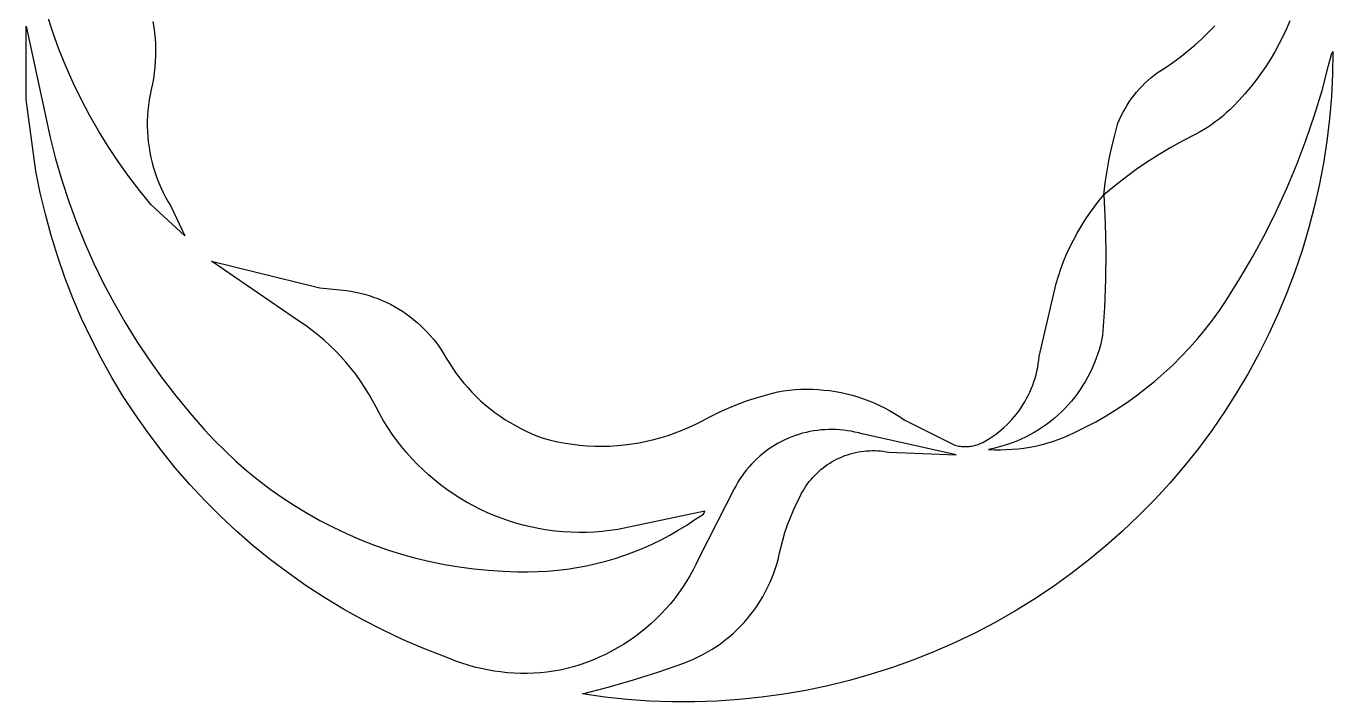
# Model space of a CAD drawing. Header units: millimetres. Extents: x 2135 to 254135, y 1035 to 90135.
# Drawn here: x 38719 to 39277, y 6947 to 7235 of the extents above; entities that cross this region are included whole.
import ezdxf

# ---------------------------------------------------------------- set-up
doc = ezdxf.new("R2010")
doc.units = ezdxf.units.MM
for name, color, linetype in [('form_TED.A', 40, 'Continuous'), ('HAT_TED.A', 9, 'Continuous'), ('WA2(가벽)_TED.A', 7, 'Continuous')]:
    doc.layers.add(name, color=color, linetype=linetype)

# ---------------------------------------------------------------- blocks, each defined once
blk = doc.blocks.new('BLOCK')
at = {"layer": 'HAT_TED.A', "color": 251}
for p, q in [((423948.847, -454313.081), (423948.727, -454312.717)), ((423950.967, -454312.855), (423950.986, -454312.975)), ((423975.008, -454312.841), (423974.937, -454313.009)), ((423948.286, -454314.501), (423948.286, -454312.956)), ((423948.286, -454312.956), (423948.791, -454315.304)), ((423948.979, -454313.442), (423948.847, -454313.081)), ((423950.986, -454312.975), (423951.001, -454313.094)), ((423951.001, -454313.094), (423951.012, -454313.214)), ((423951.012, -454313.214), (423951.019, -454313.335)), ((423973.144, -454313.227), (423973.286, -454313.09)), ((423973.286, -454313.09), (423973.422, -454312.949)), ((423974.861, -454313.174), (423974.779, -454313.337)), ((423974.937, -454313.009), (423974.861, -454313.174)), ((423949.123, -454313.798), (423948.979, -454313.442)), ((423951.019, -454313.335), (423951.022, -454313.456)), ((423951.022, -454313.456), (423951.021, -454313.576)), ((423972.693, -454313.606), (423972.848, -454313.485)), ((423972.848, -454313.485), (423972.998, -454313.358)), ((423972.998, -454313.358), (423973.144, -454313.227)), ((423974.691, -454313.496), (423974.599, -454313.653)), ((423974.779, -454313.337), (423974.691, -454313.496)), ((423975.891, -454313.551), (423975.92, -454313.491)), ((423975.92, -454313.491), (423975.913, -454313.966)), ((423951.016, -454313.697), (423951.007, -454313.817)), ((423951.021, -454313.576), (423951.016, -454313.697)), ((423972.372, -454313.832), (423972.535, -454313.722)), ((423972.535, -454313.722), (423972.693, -454313.606)), ((423974.599, -454313.653), (423974.501, -454313.806)), ((423975.831, -454313.788), (423975.891, -454313.551)), ((423949.279, -454314.149), (423949.123, -454313.798)), ((423950.994, -454313.937), (423950.977, -454314.057)), ((423951.007, -454313.817), (423950.994, -454313.937)), ((423972.007, -454314.1), (423972.072, -454314.043)), ((423972.072, -454314.043), (423972.138, -454313.989)), ((423972.138, -454313.989), (423972.206, -454313.937)), ((423972.206, -454313.937), (423972.372, -454313.832)), ((423974.398, -454313.956), (423974.29, -454314.103)), ((423974.501, -454313.806), (423974.398, -454313.956)), ((423975.692, -454314.314), (423975.831, -454313.788)), ((423975.913, -454313.966), (423975.889, -454314.44)), ((423949.447, -454314.495), (423949.279, -454314.149)), ((423950.93, -454314.293), (423950.907, -454314.403)), ((423950.956, -454314.175), (423950.93, -454314.293)), ((423950.977, -454314.057), (423950.956, -454314.175)), ((423971.77, -454314.347), (423971.826, -454314.282)), ((423971.826, -454314.282), (423971.884, -454314.22)), ((423971.884, -454314.22), (423971.945, -454314.159)), ((423971.945, -454314.159), (423972.007, -454314.1)), ((423974.177, -454314.246), (423974.06, -454314.385)), ((423974.29, -454314.103), (423974.177, -454314.246)), ((423975.534, -454314.835), (423975.692, -454314.314)), ((423948.494, -454316.017), (423948.286, -454314.501)), ((423949.626, -454314.834), (423949.447, -454314.495)), ((423950.888, -454314.513), (423950.872, -454314.623)), ((423950.907, -454314.403), (423950.888, -454314.513)), ((423971.569, -454314.625), (423971.615, -454314.553)), ((423971.615, -454314.553), (423971.665, -454314.483)), ((423971.665, -454314.483), (423971.716, -454314.414)), ((423971.716, -454314.414), (423971.77, -454314.347)), ((423973.937, -454314.519), (423973.811, -454314.65)), ((423974.06, -454314.385), (423973.937, -454314.519)), ((423975.889, -454314.44), (423975.849, -454314.913)), ((423949.817, -454315.168), (423949.626, -454314.834)), ((423950.852, -454314.845), (423950.848, -454314.957)), ((423950.86, -454314.734), (423950.852, -454314.845)), ((423950.872, -454314.623), (423950.86, -454314.734)), ((423971.408, -454314.928), (423971.444, -454314.85)), ((423971.444, -454314.85), (423971.483, -454314.774)), ((423971.483, -454314.774), (423971.525, -454314.699)), ((423971.525, -454314.699), (423971.569, -454314.625)), ((423973.591, -454314.855), (423973.513, -454314.918)), ((423973.666, -454314.789), (423973.591, -454314.855)), ((423973.74, -454314.721), (423973.666, -454314.789)), ((423973.811, -454314.65), (423973.74, -454314.721)), ((423975.359, -454315.35), (423975.534, -454314.835)), ((423950.848, -454314.957), (423950.848, -454315.068)), ((423950.848, -454315.068), (423950.851, -454315.18)), ((423971.306, -454315.255), (423971.374, -454315.007)), ((423971.374, -454315.007), (423971.408, -454314.928)), ((423973.183, -454315.147), (423973.097, -454315.197)), ((423973.269, -454315.094), (423973.183, -454315.147)), ((423973.352, -454315.038), (423973.269, -454315.094)), ((423973.433, -454314.979), (423973.352, -454315.038)), ((423973.513, -454314.918), (423973.433, -454314.979)), ((423975.849, -454314.913), (423975.793, -454315.384)), ((423948.791, -454315.304), (423948.908, -454315.76)), ((423950.018, -454315.495), (423949.817, -454315.168)), ((423950.851, -454315.18), (423950.858, -454315.291)), ((423950.858, -454315.291), (423950.869, -454315.402)), ((423950.869, -454315.402), (423950.884, -454315.513)), ((423971.245, -454315.506), (423971.306, -454315.255)), ((423972.75, -454315.376), (423972.496, -454315.517)), ((423973.008, -454315.244), (423972.75, -454315.376)), ((423973.097, -454315.197), (423973.008, -454315.244)), ((423975.167, -454315.859), (423975.359, -454315.35)), ((423975.793, -454315.384), (423975.72, -454315.853)), ((423950.231, -454315.815), (423950.018, -454315.495)), ((423950.884, -454315.513), (423950.902, -454315.623)), ((423950.902, -454315.623), (423950.925, -454315.732)), ((423971.191, -454315.758), (423971.245, -454315.506)), ((423972.246, -454315.665), (423972.002, -454315.821)), ((423972.496, -454315.517), (423972.246, -454315.665)), ((423948.908, -454315.76), (423949.04, -454316.212)), ((423950.454, -454316.128), (423950.231, -454315.815)), ((423950.925, -454315.732), (423950.951, -454315.841)), ((423950.951, -454315.841), (423950.981, -454315.948)), ((423950.981, -454315.948), (423951.014, -454316.055)), ((423971.145, -454316.011), (423971.191, -454315.758)), ((423971.762, -454315.985), (423971.528, -454316.157)), ((423972.002, -454315.821), (423971.762, -454315.985)), ((423974.957, -454316.362), (423975.167, -454315.859)), ((423975.72, -454315.853), (423975.631, -454316.319)), ((423948.585, -454316.475), (423948.494, -454316.017)), ((423949.04, -454316.212), (423949.188, -454316.66)), ((423950.687, -454316.433), (423950.454, -454316.128)), ((423951.014, -454316.055), (423951.051, -454316.16)), ((423951.051, -454316.16), (423951.092, -454316.264)), ((423971.107, -454316.266), (423971.145, -454316.011)), ((423971.528, -454316.157), (423971.3, -454316.336)), ((423948.692, -454316.93), (423948.585, -454316.475)), ((423950.93, -454316.73), (423950.687, -454316.433)), ((423951.092, -454316.264), (423951.136, -454316.367)), ((423951.136, -454316.367), (423951.183, -454316.468)), ((423951.183, -454316.468), (423951.234, -454316.567)), ((423970.972, -454316.649), (423971.077, -454316.522)), ((423971.077, -454316.522), (423971.107, -454316.266)), ((423971.3, -454316.336), (423971.077, -454316.522)), ((423971.077, -454316.522), (423971.107, -454317.116)), ((423974.731, -454316.856), (423974.957, -454316.362)), ((423975.631, -454316.319), (423975.526, -454316.782)), ((423949.188, -454316.66), (423949.35, -454317.102)), ((423951.644, -454317.384), (423950.93, -454316.73)), ((423951.234, -454316.567), (423951.289, -454316.664)), ((423951.289, -454316.664), (423951.346, -454316.76)), ((423951.346, -454316.76), (423951.644, -454317.384)), ((423970.774, -454316.913), (423970.87, -454316.779)), ((423970.87, -454316.779), (423970.972, -454316.649)), ((423975.526, -454316.782), (423975.405, -454317.241)), ((423948.815, -454317.381), (423948.692, -454316.93)), ((423970.594, -454317.189), (423970.681, -454317.049)), ((423970.681, -454317.049), (423970.774, -454316.913)), ((423974.488, -454317.343), (423974.731, -454316.856)), ((423949.35, -454317.102), (423949.527, -454317.538)), ((423970.432, -454317.477), (423970.511, -454317.331)), ((423970.511, -454317.331), (423970.594, -454317.189)), ((423971.107, -454317.116), (423971.119, -454317.711)), ((423974.229, -454317.822), (423974.488, -454317.343)), ((423975.405, -454317.241), (423975.268, -454317.696)), ((423948.953, -454317.827), (423948.815, -454317.381)), ((423949.527, -454317.538), (423949.719, -454317.969)), ((423970.29, -454317.774), (423970.359, -454317.624)), ((423970.359, -454317.624), (423970.432, -454317.477)), ((423949.107, -454318.268), (423948.953, -454317.827)), ((423953.932, -454319.107), (423952.208, -454317.919)), ((423952.208, -454317.919), (423954.496, -454318.483)), ((423970.227, -454317.926), (423970.29, -454317.774)), ((423971.119, -454317.711), (423971.113, -454318.306)), ((423973.953, -454318.291), (423974.229, -454317.822)), ((423975.268, -454317.696), (423975.116, -454318.145)), ((423949.719, -454317.969), (423949.925, -454318.392)), ((423970.115, -454318.236), (423970.168, -454318.08)), ((423970.168, -454318.08), (423970.227, -454317.926)), ((423975.116, -454318.145), (423974.948, -454318.589)), ((423949.276, -454318.703), (423949.107, -454318.268)), ((423949.925, -454318.392), (423950.145, -454318.809)), ((423969.71, -454319.939), (423970.067, -454318.394)), ((423970.067, -454318.394), (423970.115, -454318.236)), ((423971.113, -454318.306), (423971.089, -454318.9)), ((423973.662, -454318.751), (423973.953, -454318.291)), ((423949.459, -454319.133), (423949.276, -454318.703)), ((423954.496, -454318.483), (423955.061, -454318.543)), ((423955.061, -454318.543), (423955.157, -454318.557)), ((423955.157, -454318.557), (423955.254, -454318.575)), ((423955.254, -454318.575), (423955.349, -454318.596)), ((423955.349, -454318.596), (423955.444, -454318.621)), ((423955.444, -454318.621), (423955.537, -454318.648)), ((423955.537, -454318.648), (423955.63, -454318.679)), ((423955.63, -454318.679), (423955.722, -454318.713)), ((423955.722, -454318.713), (423955.812, -454318.75)), ((423955.812, -454318.75), (423955.902, -454318.79)), ((423973.521, -454318.961), (423973.662, -454318.751)), ((423974.948, -454318.589), (423974.765, -454319.027)), ((423950.145, -454318.809), (423950.379, -454319.217)), ((423955.902, -454318.79), (423955.989, -454318.833)), ((423955.989, -454318.833), (423956.075, -454318.879)), ((423956.075, -454318.879), (423956.16, -454318.929)), ((423956.16, -454318.929), (423956.243, -454318.981)), ((423956.243, -454318.981), (423956.324, -454319.035)), ((423971.089, -454318.9), (423971.047, -454319.494)), ((423973.373, -454319.167), (423973.521, -454318.961)), ((423974.765, -454319.027), (423974.567, -454319.459)), ((423949.658, -454319.556), (423949.459, -454319.133)), ((423950.379, -454319.217), (423950.627, -454319.618)), ((423954.07, -454319.195), (423953.932, -454319.107)), ((423954.205, -454319.287), (423954.07, -454319.195)), ((423954.337, -454319.384), (423954.205, -454319.287)), ((423956.324, -454319.035), (423956.403, -454319.093)), ((423956.403, -454319.093), (423956.48, -454319.153)), ((423956.48, -454319.153), (423956.555, -454319.216)), ((423956.555, -454319.216), (423956.628, -454319.281)), ((423956.628, -454319.281), (423956.698, -454319.349)), ((423973.218, -454319.368), (423973.373, -454319.167)), ((423949.871, -454319.971), (423949.658, -454319.556)), ((423954.465, -454319.486), (423954.337, -454319.384)), ((423954.59, -454319.592), (423954.465, -454319.486)), ((423956.698, -454319.349), (423956.766, -454319.419)), ((423956.766, -454319.419), (423956.832, -454319.491)), ((423956.832, -454319.491), (423956.895, -454319.566)), ((423956.895, -454319.566), (423956.956, -454319.643)), ((423971.047, -454319.494), (423971.027, -454319.595)), ((423972.889, -454319.754), (423973.056, -454319.563)), ((423973.056, -454319.563), (423973.218, -454319.368)), ((423974.567, -454319.459), (423974.354, -454319.883)), ((423950.627, -454319.618), (423950.888, -454320.01)), ((423954.711, -454319.702), (423954.59, -454319.592)), ((423954.828, -454319.817), (423954.711, -454319.702)), ((423954.942, -454319.935), (423954.828, -454319.817)), ((423956.956, -454319.643), (423957.013, -454319.721)), ((423957.013, -454319.721), (423957.069, -454319.802)), ((423957.069, -454319.802), (423957.121, -454319.885)), ((423970.975, -454319.795), (423970.944, -454319.894)), ((423971.003, -454319.695), (423970.975, -454319.795)), ((423971.027, -454319.595), (423971.003, -454319.695)), ((423972.715, -454319.938), (423972.889, -454319.754)), ((423950.099, -454320.379), (423949.871, -454319.971)), ((423950.888, -454320.01), (423951.162, -454320.393)), ((423955.05, -454320.058), (423954.942, -454319.935)), ((423955.155, -454320.184), (423955.05, -454320.058)), ((423957.121, -454319.885), (423957.17, -454319.969)), ((423957.17, -454319.969), (423957.237, -454320.08)), ((423957.237, -454320.08), (423957.308, -454320.188)), ((423969.678, -454320.17), (423969.691, -454320.094)), ((423969.691, -454320.094), (423969.702, -454320.017)), ((423969.702, -454320.017), (423969.71, -454319.939)), ((423970.872, -454320.087), (423970.831, -454320.182)), ((423970.91, -454319.991), (423970.872, -454320.087)), ((423970.944, -454319.894), (423970.91, -454319.991)), ((423972.349, -454320.289), (423972.535, -454320.117)), ((423972.535, -454320.117), (423972.715, -454319.938)), ((423974.354, -454319.883), (423974.126, -454320.299)), ((423950.34, -454320.779), (423950.099, -454320.379)), ((423951.162, -454320.393), (423951.449, -454320.767)), ((423955.255, -454320.313), (423955.155, -454320.184)), ((423955.351, -454320.446), (423955.255, -454320.313)), ((423957.308, -454320.188), (423957.382, -454320.294)), ((423957.382, -454320.294), (423957.46, -454320.397)), ((423957.46, -454320.397), (423957.541, -454320.498)), ((423969.598, -454320.471), (423969.622, -454320.397)), ((423969.622, -454320.397), (423969.643, -454320.322)), ((423969.643, -454320.322), (423969.662, -454320.247)), ((423969.662, -454320.247), (423969.678, -454320.17)), ((423970.74, -454320.368), (423970.689, -454320.458)), ((423970.787, -454320.276), (423970.74, -454320.368)), ((423970.831, -454320.182), (423970.787, -454320.276)), ((423972.158, -454320.456), (423972.349, -454320.289)), ((423974.126, -454320.299), (423973.885, -454320.708)), ((423955.441, -454320.582), (423955.351, -454320.446)), ((423955.527, -454320.722), (423955.441, -454320.582)), ((423957.541, -454320.498), (423957.626, -454320.595)), ((423957.626, -454320.595), (423957.714, -454320.69)), ((423963.968, -454320.737), (423964.183, -454320.682)), ((423964.183, -454320.682), (423964.304, -454320.663)), ((423964.304, -454320.663), (423964.425, -454320.648)), ((423964.425, -454320.648), (423964.547, -454320.637)), ((423964.547, -454320.637), (423964.669, -454320.63)), ((423964.669, -454320.63), (423964.791, -454320.628)), ((423964.791, -454320.628), (423964.913, -454320.629)), ((423964.913, -454320.629), (423965.036, -454320.635)), ((423965.036, -454320.635), (423965.157, -454320.645)), ((423965.157, -454320.645), (423965.279, -454320.659)), ((423965.279, -454320.659), (423965.4, -454320.677)), ((423965.4, -454320.677), (423965.52, -454320.7)), ((423969.512, -454320.688), (423969.543, -454320.617)), ((423969.543, -454320.617), (423969.572, -454320.545)), ((423969.572, -454320.545), (423969.598, -454320.471)), ((423970.579, -454320.633), (423970.519, -454320.717)), ((423970.635, -454320.546), (423970.579, -454320.633)), ((423970.689, -454320.458), (423970.635, -454320.546)), ((423971.76, -454320.769), (423971.961, -454320.616)), ((423971.961, -454320.616), (423972.158, -454320.456)), ((423950.595, -454321.171), (423950.34, -454320.779)), ((423951.449, -454320.767), (423951.748, -454321.131)), ((423955.609, -454320.864), (423955.527, -454320.722)), ((423955.685, -454321.009), (423955.609, -454320.864)), ((423957.714, -454320.69), (423957.805, -454320.782)), ((423957.805, -454320.782), (423957.898, -454320.871)), ((423957.898, -454320.871), (423957.995, -454320.957)), ((423957.995, -454320.957), (423958.095, -454321.039)), ((423963.13, -454321.029), (423963.335, -454320.946)), ((423963.335, -454320.946), (423963.544, -454320.869)), ((423963.544, -454320.869), (423963.755, -454320.8)), ((423963.755, -454320.8), (423963.968, -454320.737)), ((423965.52, -454320.7), (423965.639, -454320.726)), ((423965.639, -454320.726), (423965.757, -454320.757)), ((423965.757, -454320.757), (423965.875, -454320.792)), ((423965.875, -454320.792), (423965.991, -454320.83)), ((423965.991, -454320.83), (423966.105, -454320.873)), ((423966.105, -454320.873), (423966.218, -454320.919)), ((423966.218, -454320.919), (423966.33, -454320.97)), ((423969.322, -454321.027), (423969.364, -454320.962)), ((423969.364, -454320.962), (423969.405, -454320.895)), ((423969.405, -454320.895), (423969.443, -454320.828)), ((423969.443, -454320.828), (423969.479, -454320.759)), ((423969.479, -454320.759), (423969.512, -454320.688)), ((423970.324, -454320.958), (423970.253, -454321.034)), ((423970.392, -454320.88), (423970.324, -454320.958)), ((423970.457, -454320.8), (423970.392, -454320.88)), ((423970.519, -454320.717), (423970.457, -454320.8)), ((423971.341, -454321.056), (423971.553, -454320.916)), ((423971.553, -454320.916), (423971.76, -454320.769)), ((423973.885, -454320.708), (423973.629, -454321.108)), ((423950.864, -454321.553), (423950.595, -454321.171)), ((423951.748, -454321.131), (423952.06, -454321.484)), ((423955.763, -454321.155), (423955.685, -454321.009)), ((423955.846, -454321.298), (423955.763, -454321.155)), ((423958.095, -454321.039), (423958.197, -454321.118)), ((423958.197, -454321.118), (423958.302, -454321.194)), ((423958.302, -454321.194), (423958.41, -454321.266)), ((423962.589, -454321.294), (423962.727, -454321.217)), ((423962.727, -454321.217), (423962.927, -454321.12)), ((423962.927, -454321.12), (423963.13, -454321.029)), ((423966.33, -454320.97), (423966.439, -454321.024)), ((423966.439, -454321.024), (423966.547, -454321.081)), ((423966.547, -454321.081), (423966.653, -454321.143)), ((423966.653, -454321.143), (423966.756, -454321.208)), ((423966.756, -454321.208), (423966.857, -454321.276)), ((423969.13, -454321.272), (423969.181, -454321.213)), ((423969.181, -454321.213), (423969.23, -454321.153)), ((423969.23, -454321.153), (423969.277, -454321.091)), ((423969.277, -454321.091), (423969.322, -454321.027)), ((423970.105, -454321.177), (423970.027, -454321.245)), ((423970.18, -454321.107), (423970.105, -454321.177)), ((423970.253, -454321.034), (423970.18, -454321.107)), ((423970.905, -454321.315), (423971.125, -454321.189)), ((423971.125, -454321.189), (423971.341, -454321.056)), ((423973.629, -454321.108), (423973.359, -454321.499)), ((423952.06, -454321.484), (423952.272, -454321.713)), ((423955.933, -454321.439), (423955.846, -454321.298)), ((423956.026, -454321.576), (423955.933, -454321.439)), ((423958.41, -454321.266), (423958.52, -454321.334)), ((423958.52, -454321.334), (423958.632, -454321.398)), ((423958.632, -454321.398), (423958.746, -454321.459)), ((423958.746, -454321.459), (423958.862, -454321.516)), ((423962.014, -454321.553), (423962.161, -454321.496)), ((423962.161, -454321.496), (423962.306, -454321.434)), ((423962.306, -454321.434), (423962.449, -454321.366)), ((423962.449, -454321.366), (423962.589, -454321.294)), ((423964.94, -454321.51), (423964.861, -454321.524)), ((423965.019, -454321.499), (423964.94, -454321.51)), ((423965.098, -454321.49), (423965.019, -454321.499)), ((423965.178, -454321.484), (423965.098, -454321.49)), ((423965.257, -454321.48), (423965.178, -454321.484)), ((423965.337, -454321.48), (423965.257, -454321.48)), ((423965.417, -454321.482), (423965.337, -454321.48)), ((423965.496, -454321.487), (423965.417, -454321.482)), ((423965.576, -454321.494), (423965.496, -454321.487)), ((423965.655, -454321.505), (423965.576, -454321.494)), ((423965.733, -454321.518), (423965.655, -454321.505)), ((423966.857, -454321.276), (423967.927, -454321.811)), ((423968.846, -454321.538), (423968.906, -454321.488)), ((423968.906, -454321.488), (423968.965, -454321.437)), ((423968.965, -454321.437), (423969.022, -454321.384)), ((423969.022, -454321.384), (423969.076, -454321.329)), ((423969.076, -454321.329), (423969.13, -454321.272)), ((423969.693, -454321.489), (423969.605, -454321.542)), ((423969.78, -454321.432), (423969.693, -454321.489)), ((423969.864, -454321.373), (423969.78, -454321.432)), ((423969.947, -454321.31), (423969.864, -454321.373)), ((423970.027, -454321.245), (423969.947, -454321.31)), ((423970.453, -454321.544), (423970.681, -454321.433)), ((423970.681, -454321.433), (423970.905, -454321.315)), ((423973.359, -454321.499), (423973.077, -454321.88)), ((423951.145, -454321.926), (423950.864, -454321.553)), ((423952.272, -454321.713), (423952.492, -454321.934)), ((423956.123, -454321.71), (423956.026, -454321.576)), ((423956.224, -454321.841), (423956.123, -454321.71)), ((423958.862, -454321.516), (423958.98, -454321.569)), ((423958.98, -454321.569), (423959.1, -454321.618)), ((423959.1, -454321.618), (423959.221, -454321.663)), ((423959.221, -454321.663), (423959.373, -454321.703)), ((423959.373, -454321.703), (423959.527, -454321.738)), ((423959.527, -454321.738), (423959.683, -454321.767)), ((423959.683, -454321.767), (423959.839, -454321.791)), ((423960.941, -454321.806), (423961.098, -454321.786)), ((423961.098, -454321.786), (423961.253, -454321.76)), ((423961.253, -454321.76), (423961.408, -454321.73)), ((423961.408, -454321.73), (423961.562, -454321.693)), ((423961.562, -454321.693), (423961.714, -454321.652)), ((423961.714, -454321.652), (423961.865, -454321.605)), ((423961.865, -454321.605), (423962.014, -454321.553)), ((423964.191, -454321.772), (423964.122, -454321.812)), ((423964.261, -454321.734), (423964.191, -454321.772)), ((423964.333, -454321.699), (423964.261, -454321.734)), ((423964.405, -454321.666), (423964.333, -454321.699)), ((423964.479, -454321.636), (423964.405, -454321.666)), ((423964.554, -454321.608), (423964.479, -454321.636)), ((423964.63, -454321.583), (423964.554, -454321.608)), ((423964.706, -454321.561), (423964.63, -454321.583)), ((423964.784, -454321.541), (423964.706, -454321.561)), ((423964.861, -454321.524), (423964.784, -454321.541)), ((423965.812, -454321.534), (423965.733, -454321.518)), ((423965.889, -454321.552), (423965.812, -454321.534)), ((423965.966, -454321.574), (423965.889, -454321.552)), ((423967.957, -454322.019), (423965.966, -454321.574)), ((423968.419, -454321.795), (423968.445, -454321.786)), ((423968.445, -454321.786), (423968.471, -454321.775)), ((423968.471, -454321.775), (423968.496, -454321.764)), ((423968.496, -454321.764), (423968.521, -454321.752)), ((423968.521, -454321.752), (423968.589, -454321.713)), ((423968.589, -454321.713), (423968.656, -454321.673)), ((423968.656, -454321.673), (423968.721, -454321.63)), ((423968.721, -454321.63), (423968.784, -454321.585)), ((423968.784, -454321.585), (423968.846, -454321.538)), ((423969.138, -454321.763), (423969.04, -454321.797)), ((423969.234, -454321.725), (423969.138, -454321.763)), ((423969.329, -454321.684), (423969.234, -454321.725)), ((423969.423, -454321.64), (423969.329, -454321.684)), ((423969.514, -454321.593), (423969.423, -454321.64)), ((423969.605, -454321.542), (423969.514, -454321.593)), ((423969.752, -454321.801), (423969.873, -454321.768)), ((423969.873, -454321.768), (423969.992, -454321.731)), ((423969.992, -454321.731), (423970.109, -454321.691)), ((423970.109, -454321.691), (423970.226, -454321.646)), ((423970.226, -454321.646), (423970.34, -454321.597)), ((423970.34, -454321.597), (423970.453, -454321.544)), ((423951.439, -454322.288), (423951.145, -454321.926)), ((423952.492, -454321.934), (423952.72, -454322.147)), ((423956.33, -454321.968), (423956.224, -454321.841)), ((423956.44, -454322.091), (423956.33, -454321.968)), ((423959.839, -454321.791), (423959.995, -454321.81)), ((423959.995, -454321.81), (423960.153, -454321.823)), ((423960.153, -454321.823), (423960.31, -454321.83)), ((423960.31, -454321.83), (423960.468, -454321.832)), ((423960.468, -454321.832), (423960.626, -454321.829)), ((423960.626, -454321.829), (423960.784, -454321.82)), ((423960.784, -454321.82), (423960.941, -454321.806)), ((423963.8, -454322.046), (423963.741, -454322.1)), ((423963.861, -454321.995), (423963.8, -454322.046)), ((423963.924, -454321.946), (423963.861, -454321.995)), ((423963.988, -454321.899), (423963.924, -454321.946)), ((423964.054, -454321.854), (423963.988, -454321.899)), ((423964.122, -454321.812), (423964.054, -454321.854)), ((423965.492, -454322.078), (423965.546, -454322.055)), ((423965.546, -454322.055), (423965.601, -454322.033)), ((423965.601, -454322.033), (423965.657, -454322.014)), ((423965.657, -454322.014), (423965.713, -454321.996)), ((423965.713, -454321.996), (423965.77, -454321.98)), ((423965.77, -454321.98), (423965.827, -454321.967)), ((423965.827, -454321.967), (423965.885, -454321.955)), ((423965.885, -454321.955), (423965.943, -454321.945)), ((423965.943, -454321.945), (423966.002, -454321.938)), ((423966.002, -454321.938), (423966.061, -454321.932)), ((423966.061, -454321.932), (423966.12, -454321.929)), ((423966.12, -454321.929), (423966.179, -454321.927)), ((423966.179, -454321.927), (423966.238, -454321.927)), ((423966.238, -454321.927), (423966.297, -454321.93)), ((423966.297, -454321.93), (423966.355, -454321.934)), ((423966.355, -454321.934), (423966.414, -454321.941)), ((423966.414, -454321.941), (423966.473, -454321.949)), ((423966.473, -454321.949), (423966.531, -454321.96)), ((423966.531, -454321.96), (423967.957, -454322.019)), ((423967.927, -454321.811), (423967.954, -454321.818)), ((423967.954, -454321.818), (423967.981, -454321.824)), ((423967.981, -454321.824), (423968.009, -454321.829)), ((423968.009, -454321.829), (423968.036, -454321.833)), ((423968.036, -454321.833), (423968.064, -454321.837)), ((423968.064, -454321.837), (423968.091, -454321.839)), ((423968.091, -454321.839), (423968.119, -454321.84)), ((423968.119, -454321.84), (423968.147, -454321.841)), ((423968.147, -454321.841), (423968.174, -454321.84)), ((423968.174, -454321.84), (423968.202, -454321.839)), ((423968.202, -454321.839), (423968.23, -454321.837)), ((423968.23, -454321.837), (423968.257, -454321.834)), ((423968.257, -454321.834), (423968.285, -454321.829)), ((423968.285, -454321.829), (423968.312, -454321.824)), ((423968.312, -454321.824), (423968.339, -454321.818)), ((423968.339, -454321.818), (423968.366, -454321.812)), ((423968.366, -454321.812), (423968.393, -454321.804)), ((423968.393, -454321.804), (423968.419, -454321.795)), ((423968.742, -454321.88), (423968.64, -454321.9)), ((423968.64, -454321.9), (423968.765, -454321.907)), ((423968.842, -454321.856), (423968.742, -454321.88)), ((423968.765, -454321.907), (423968.889, -454321.909)), ((423968.942, -454321.828), (423968.842, -454321.856)), ((423968.889, -454321.909), (423969.014, -454321.906)), ((423969.04, -454321.797), (423968.942, -454321.828)), ((423969.014, -454321.906), (423969.138, -454321.899)), ((423969.138, -454321.899), (423969.262, -454321.888)), ((423969.262, -454321.888), (423969.386, -454321.873)), ((423969.386, -454321.873), (423969.509, -454321.853)), ((423969.509, -454321.853), (423969.631, -454321.829)), ((423969.631, -454321.829), (423969.752, -454321.801)), ((423973.077, -454321.88), (423972.781, -454322.251)), ((423951.746, -454322.641), (423951.439, -454322.288)), ((423952.72, -454322.147), (423952.955, -454322.352)), ((423956.555, -454322.211), (423956.44, -454322.091)), ((423956.673, -454322.327), (423956.555, -454322.211)), ((423956.795, -454322.438), (423956.673, -454322.327)), ((423963.523, -454322.332), (423963.474, -454322.395)), ((423963.574, -454322.271), (423963.523, -454322.332)), ((423963.628, -454322.212), (423963.574, -454322.271)), ((423963.683, -454322.155), (423963.628, -454322.212)), ((423963.741, -454322.1), (423963.683, -454322.155)), ((423965.049, -454322.367), (423965.093, -454322.328)), ((423965.093, -454322.328), (423965.139, -454322.291)), ((423965.139, -454322.291), (423965.186, -454322.255)), ((423965.186, -454322.255), (423965.234, -454322.221)), ((423965.234, -454322.221), (423965.284, -454322.189)), ((423965.284, -454322.189), (423965.334, -454322.159)), ((423965.334, -454322.159), (423965.386, -454322.13)), ((423965.386, -454322.13), (423965.438, -454322.103)), ((423965.438, -454322.103), (423965.492, -454322.078)), ((423972.781, -454322.251), (423972.473, -454322.612)), ((423952.955, -454322.352), (423953.197, -454322.549)), ((423953.197, -454322.549), (423953.445, -454322.738)), ((423956.921, -454322.546), (423956.795, -454322.438)), ((423957.05, -454322.649), (423956.921, -454322.546)), ((423963.34, -454322.593), (423963.3, -454322.662)), ((423963.382, -454322.526), (423963.34, -454322.593)), ((423963.427, -454322.46), (423963.382, -454322.526)), ((423963.474, -454322.395), (423963.427, -454322.46)), ((423964.812, -454322.629), (423964.847, -454322.582)), ((423964.847, -454322.582), (423964.884, -454322.536)), ((423964.884, -454322.536), (423964.923, -454322.492)), ((423964.923, -454322.492), (423964.964, -454322.449)), ((423964.964, -454322.449), (423965.005, -454322.407)), ((423965.005, -454322.407), (423965.049, -454322.367)), ((423972.473, -454322.612), (423972.152, -454322.962)), ((423952.065, -454322.982), (423951.746, -454322.641)), ((423953.445, -454322.738), (423953.7, -454322.917)), ((423957.183, -454322.748), (423957.05, -454322.649)), ((423957.319, -454322.842), (423957.183, -454322.748)), ((423957.459, -454322.931), (423957.319, -454322.842)), ((423963.262, -454322.732), (423962.519, -454324.188)), ((423963.3, -454322.662), (423963.262, -454322.732)), ((423964.583, -454323.032), (423964.659, -454322.881)), ((423964.659, -454322.881), (423964.686, -454322.829)), ((423964.686, -454322.829), (423964.715, -454322.777)), ((423964.715, -454322.777), (423964.745, -454322.727)), ((423964.745, -454322.727), (423964.778, -454322.677)), ((423964.778, -454322.677), (423964.812, -454322.629)), ((423952.395, -454323.312), (423952.065, -454322.982)), ((423953.7, -454322.917), (423953.961, -454323.088)), ((423953.961, -454323.088), (423954.227, -454323.25)), ((423957.601, -454323.015), (423957.459, -454322.931)), ((423957.746, -454323.095), (423957.601, -454323.015)), ((423957.894, -454323.17), (423957.746, -454323.095)), ((423958.044, -454323.239), (423957.894, -454323.17)), ((423964.513, -454323.185), (423964.583, -454323.032)), ((423972.152, -454322.962), (423971.819, -454323.3)), ((423952.737, -454323.631), (423952.395, -454323.312)), ((423954.227, -454323.25), (423954.499, -454323.403)), ((423954.499, -454323.403), (423954.776, -454323.546)), ((423958.196, -454323.304), (423958.044, -454323.239)), ((423958.351, -454323.363), (423958.196, -454323.304)), ((423958.507, -454323.417), (423958.351, -454323.363)), ((423958.665, -454323.466), (423958.507, -454323.417)), ((423962.638, -454323.208), (423960.796, -454323.594)), ((423962.256, -454323.501), (423962.43, -454323.386)), ((423962.43, -454323.386), (423962.608, -454323.267)), ((423962.608, -454323.267), (423962.638, -454323.208)), ((423964.389, -454323.497), (423964.448, -454323.34)), ((423964.448, -454323.34), (423964.513, -454323.185)), ((423971.819, -454323.3), (423971.475, -454323.627)), ((423953.089, -454323.938), (423952.737, -454323.631)), ((423954.776, -454323.546), (423955.058, -454323.68)), ((423955.058, -454323.68), (423955.344, -454323.804)), ((423958.825, -454323.509), (423958.665, -454323.466)), ((423958.986, -454323.547), (423958.825, -454323.509)), ((423959.149, -454323.579), (423958.986, -454323.547)), ((423959.312, -454323.606), (423959.149, -454323.579)), ((423959.476, -454323.627), (423959.312, -454323.606)), ((423959.641, -454323.643), (423959.476, -454323.627)), ((423959.806, -454323.653), (423959.641, -454323.643)), ((423959.972, -454323.657), (423959.806, -454323.653)), ((423960.137, -454323.656), (423959.972, -454323.657)), ((423960.302, -454323.649), (423960.137, -454323.656)), ((423960.467, -454323.636), (423960.302, -454323.649)), ((423960.632, -454323.618), (423960.467, -454323.636)), ((423960.796, -454323.594), (423960.632, -454323.618)), ((423961.712, -454323.812), (423961.897, -454323.714)), ((423961.897, -454323.714), (423962.078, -454323.611)), ((423962.078, -454323.611), (423962.256, -454323.501)), ((423964.286, -454323.818), (423964.334, -454323.657)), ((423964.334, -454323.657), (423964.389, -454323.497)), ((423971.475, -454323.627), (423971.12, -454323.942)), ((423953.452, -454324.232), (423953.089, -454323.938)), ((423955.344, -454323.804), (423955.635, -454323.917)), ((423955.635, -454323.917), (423955.929, -454324.021)), ((423961.14, -454324.066), (423961.333, -454323.988)), ((423961.333, -454323.988), (423961.524, -454323.903)), ((423961.524, -454323.903), (423961.712, -454323.812)), ((423964.221, -454324.09), (423964.243, -454323.98)), ((423964.243, -454323.98), (423964.286, -454323.818)), ((423971.12, -454323.942), (423970.754, -454324.244)), ((423953.825, -454324.513), (423953.452, -454324.232)), ((423955.929, -454324.021), (423956.226, -454324.115)), ((423956.226, -454324.115), (423956.527, -454324.198)), ((423956.527, -454324.198), (423956.83, -454324.271)), ((423956.83, -454324.271), (423957.136, -454324.333)), ((423960.343, -454324.315), (423960.545, -454324.263)), ((423960.545, -454324.263), (423960.745, -454324.204)), ((423960.745, -454324.204), (423960.944, -454324.138)), ((423960.944, -454324.138), (423961.14, -454324.066)), ((423962.519, -454324.188), (423962.457, -454324.32)), ((423964.167, -454324.305), (423964.196, -454324.198)), ((423964.196, -454324.198), (423964.221, -454324.09)), ((423970.754, -454324.244), (423970.378, -454324.534)), ((423954.208, -454324.782), (423953.825, -454324.513)), ((423957.136, -454324.333), (423957.443, -454324.385)), ((423957.443, -454324.385), (423957.753, -454324.426)), ((423957.753, -454324.426), (423958.063, -454324.457)), ((423958.063, -454324.457), (423958.374, -454324.477)), ((423958.374, -454324.477), (423958.686, -454324.486)), ((423958.686, -454324.486), (423958.895, -454324.488)), ((423958.895, -454324.488), (423959.104, -454324.484)), ((423959.104, -454324.484), (423959.312, -454324.473)), ((423959.312, -454324.473), (423959.52, -454324.455)), ((423959.52, -454324.455), (423959.727, -454324.43)), ((423959.727, -454324.43), (423959.934, -454324.399)), ((423959.934, -454324.399), (423960.139, -454324.36)), ((423960.139, -454324.36), (423960.343, -454324.315)), ((423962.391, -454324.449), (423962.32, -454324.576)), ((423962.457, -454324.32), (423962.391, -454324.449)), ((423964.058, -454324.62), (423964.098, -454324.516)), ((423964.098, -454324.516), (423964.134, -454324.411)), ((423964.134, -454324.411), (423964.167, -454324.305)), ((423970.378, -454324.534), (423969.992, -454324.81)), ((423954.599, -454325.036), (423954.208, -454324.782)), ((423962.166, -454324.823), (423962.082, -454324.941)), ((423962.245, -454324.701), (423962.166, -454324.823)), ((423962.32, -454324.576), (423962.245, -454324.701)), ((423963.917, -454324.922), (423963.967, -454324.823)), ((423963.967, -454324.823), (423964.015, -454324.722)), ((423964.015, -454324.722), (423964.058, -454324.62)), ((423969.992, -454324.81), (423969.597, -454325.073)), ((423954.999, -454325.278), (423954.599, -454325.036)), ((423961.994, -454325.057), (423961.903, -454325.17)), ((423962.082, -454324.941), (423961.994, -454325.057)), ((423963.805, -454325.114), (423963.863, -454325.019)), ((423963.863, -454325.019), (423963.917, -454324.922)), ((423969.597, -454325.073), (423969.192, -454325.322)), ((423955.407, -454325.505), (423954.999, -454325.278)), ((423961.807, -454325.28), (423961.708, -454325.386)), ((423961.903, -454325.17), (423961.807, -454325.28)), ((423963.614, -454325.387), (423963.681, -454325.298)), ((423963.681, -454325.298), (423963.745, -454325.208)), ((423963.745, -454325.208), (423963.805, -454325.114)), ((423969.192, -454325.322), (423968.78, -454325.557)), ((423955.823, -454325.718), (423955.407, -454325.505)), ((423961.499, -454325.588), (423961.389, -454325.683)), ((423961.605, -454325.489), (423961.499, -454325.588)), ((423961.708, -454325.386), (423961.605, -454325.489)), ((423963.316, -454325.717), (423963.395, -454325.638)), ((423963.395, -454325.638), (423963.471, -454325.557)), ((423963.471, -454325.557), (423963.544, -454325.473)), ((423963.544, -454325.473), (423963.614, -454325.387)), ((423968.78, -454325.557), (423968.36, -454325.777)), ((423956.246, -454325.916), (423955.823, -454325.718)), ((423956.675, -454326.1), (423956.246, -454325.916)), ((423961.16, -454325.862), (423961.04, -454325.945)), ((423961.276, -454325.774), (423961.16, -454325.862)), ((423961.389, -454325.683), (423961.276, -454325.774)), ((423962.975, -454326.002), (423963.064, -454325.935)), ((423963.064, -454325.935), (423963.151, -454325.865)), ((423963.151, -454325.865), (423963.235, -454325.793)), ((423963.235, -454325.793), (423963.316, -454325.717)), ((423968.36, -454325.777), (423967.932, -454325.983)), ((423957.111, -454326.269), (423956.675, -454326.1)), ((423960.667, -454326.169), (423960.537, -454326.235)), ((423960.794, -454326.099), (423960.667, -454326.169)), ((423960.918, -454326.024), (423960.794, -454326.099)), ((423961.04, -454325.945), (423960.918, -454326.024)), ((423962.598, -454326.237), (423962.696, -454326.183)), ((423962.696, -454326.183), (423962.791, -454326.126)), ((423962.791, -454326.126), (423962.884, -454326.066)), ((423962.884, -454326.066), (423962.975, -454326.002)), ((423967.497, -454326.174), (423967.056, -454326.35)), ((423967.932, -454325.983), (423967.497, -454326.174)), ((423957.24, -454326.324), (423957.111, -454326.269)), ((423957.37, -454326.375), (423957.24, -454326.324)), ((423957.502, -454326.422), (423957.37, -454326.375)), ((423957.636, -454326.464), (423957.502, -454326.422)), ((423957.771, -454326.502), (423957.636, -454326.464)), ((423959.998, -454326.453), (423959.859, -454326.495)), ((423960.136, -454326.405), (423959.998, -454326.453)), ((423960.272, -454326.353), (423960.136, -454326.405)), ((423960.405, -454326.296), (423960.272, -454326.353)), ((423960.537, -454326.235), (423960.405, -454326.296)), ((423961.664, -454326.602), (423962.192, -454326.417)), ((423962.192, -454326.417), (423962.296, -454326.377)), ((423962.296, -454326.377), (423962.398, -454326.334)), ((423962.398, -454326.334), (423962.499, -454326.287)), ((423962.499, -454326.287), (423962.598, -454326.237)), ((423967.056, -454326.35), (423966.61, -454326.51)), ((423957.907, -454326.535), (423957.771, -454326.502)), ((423958.044, -454326.564), (423957.907, -454326.535)), ((423958.183, -454326.587), (423958.044, -454326.564)), ((423958.321, -454326.606), (423958.183, -454326.587)), ((423958.461, -454326.621), (423958.321, -454326.606)), ((423958.601, -454326.631), (423958.461, -454326.621)), ((423958.741, -454326.635), (423958.601, -454326.631)), ((423958.881, -454326.636), (423958.741, -454326.635)), ((423959.021, -454326.631), (423958.881, -454326.636)), ((423959.161, -454326.622), (423959.021, -454326.631)), ((423959.3, -454326.608), (423959.161, -454326.622)), ((423959.439, -454326.589), (423959.3, -454326.608)), ((423959.577, -454326.566), (423959.439, -454326.589)), ((423959.719, -454326.533), (423959.577, -454326.566)), ((423959.859, -454326.495), (423959.719, -454326.533)), ((423961.131, -454326.772), (423961.664, -454326.602)), ((423966.158, -454326.655), (423965.701, -454326.784)), ((423966.61, -454326.51), (423966.158, -454326.655)), ((423960.053, -454327.071), (423960.594, -454326.929)), ((423960.594, -454326.929), (423961.131, -454326.772)), ((423964.775, -454326.995), (423964.308, -454327.076)), ((423965.24, -454326.897), (423964.775, -454326.995)), ((423965.701, -454326.784), (423965.24, -454326.897)), ((423960.523, -454327.137), (423960.053, -454327.071)), ((423960.995, -454327.187), (423960.523, -454327.137)), ((423961.468, -454327.22), (423960.995, -454327.187)), ((423961.943, -454327.237), (423961.468, -454327.22)), ((423962.417, -454327.237), (423961.943, -454327.237)), ((423962.892, -454327.222), (423962.417, -454327.237)), ((423963.365, -454327.189), (423962.892, -454327.222)), ((423963.838, -454327.141), (423963.365, -454327.189)), ((423964.308, -454327.076), (423963.838, -454327.141))]:
    blk.add_line(p, q, dxfattribs=at)
blk = doc.blocks.new('FORM_TED.A')
at = {"layer": 'form_TED.A', "xscale": 0.2020417514256157, "yscale": 0.2020417514256157, "zscale": 0.2020417514256157}
blk.add_blockref('BLOCK', (-85289.4104, 91852.1854), dxfattribs=at)

msp = doc.modelspace()

# ---------------------------------------------------------------- block references
at = {"layer": 'WA2(가벽)_TED.A', "xscale": 100, "yscale": 100, "zscale": 100}
msp.add_blockref('FORM_TED.A', (2134.65, 1035.37), dxfattribs=at)

doc.saveas('drawing.dxf')
